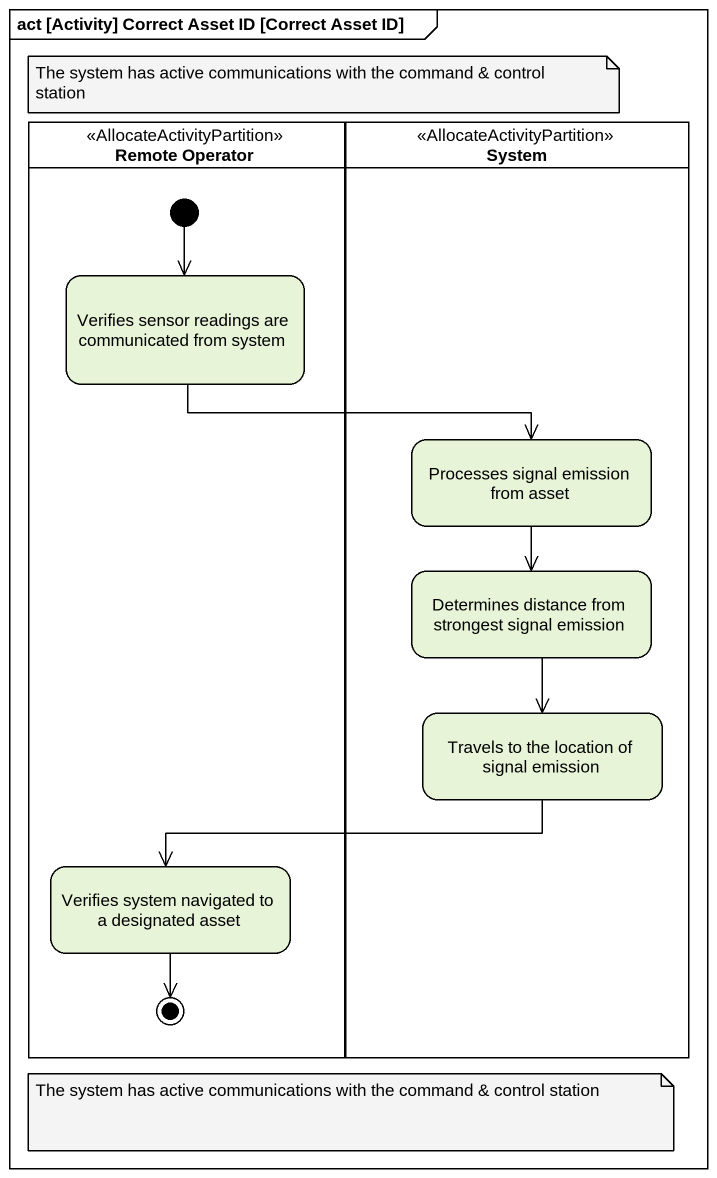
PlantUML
@startuml
mainframe act [Activity] Correct Asset ID [Correct Asset ID]
hide empty description
state "Remote Operator" as Remote_Operator <<AllocateActivityPartition>> {
  state "Verifies sensor readings are communicated from system" as Verifies_sensor_readings
  state "Verifies system navigated to a designated asset" as Verifies_system_navigated
  [*] --> Verifies_sensor_readings
  Verifies_system_navigated --> [*]
}
state System <<AllocateActivityPartition>> {
  state "Processes signal emission from asset" as Processes_signal_emission
  state "Determines distance from strongest signal emission" as Determines_distance_from
  state "Travels to the location of signal emission" as Travels_to_the_location_of
}
Verifies_sensor_readings -right-> Processes_signal_emission
Processes_signal_emission --> Determines_distance_from
Determines_distance_from --> Travels_to_the_location_of
Travels_to_the_location_of -left-> Verifies_system_navigated
note as N1
  The system has active communications with the command & control station
end note
note as N2
  The system has active communications with the command & control station
end note
@enduml
